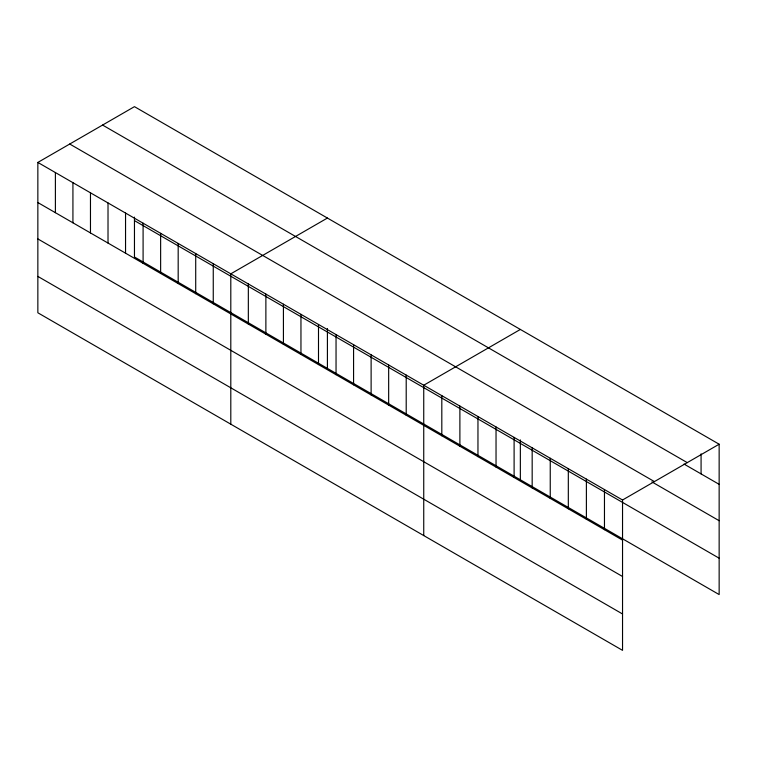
<?xml version="1.0" encoding="UTF-8"?>
<svg xmlns="http://www.w3.org/2000/svg" width="757" height="757" viewBox="0 0 757 757"><rect width="100%" height="100%" fill="white"/><g stroke="black" fill="none" stroke-linecap="round" stroke-linejoin="round"><path stroke-width="1.14" d="M37.85 162.433L622.538 499.998L622.538 650.348L37.85 312.783L37.85 162.433L134.462 106.652L719.15 444.217L719.15 594.567L134.462 257.002L134.462 217.117M327.412 218.054L230.8 273.835L230.8 424.175M520.352 329.446L423.74 385.228L423.74 535.577M622.538 499.998L719.15 444.217M102.583 125.066L687.271 462.631M684.006 464.05L719.15 484.338M69.729 144.029L654.417 481.594M651.881 481.878L719.15 520.712M134.462 220.628L719.15 558.193M37.85 202.554L622.538 540.12M37.85 238.928L622.538 576.493M37.85 276.409L622.538 613.974M701.077 453.85L701.077 473.91M604.464 489.561L604.464 529.692M586.391 479.134L586.391 519.255M568.318 468.697L568.318 508.818M550.244 458.269L550.244 498.39M532.171 447.832L532.171 487.953M520.352 439.902L520.352 479.796M514.107 437.395L514.107 477.516M496.034 426.967L496.034 467.088M477.96 416.53L477.96 456.651M459.887 406.093L459.887 446.214M441.814 395.665L441.814 435.786M406.206 375.103L406.206 415.224M388.663 364.978L388.663 405.099M371.119 354.844L371.119 394.965M353.576 344.719L353.576 384.84M336.042 334.594L336.042 374.715M327.412 328.51L327.412 368.394M318.498 324.469L318.498 364.59M300.955 314.335L300.955 354.465M283.421 304.21L283.421 344.331M265.877 294.085L265.877 334.206M248.334 283.96L248.334 324.081M213.256 263.701L213.256 303.831M195.713 253.576L195.713 293.697M178.179 243.451L178.179 283.572M160.635 233.326L160.635 273.447M143.092 223.192L143.092 263.322M125.548 213.067L125.548 253.188M108.014 202.942L108.014 243.063M90.471 192.817L90.471 232.938M72.927 182.692L72.927 222.813M55.393 172.558L55.393 212.689"/></g></svg>
